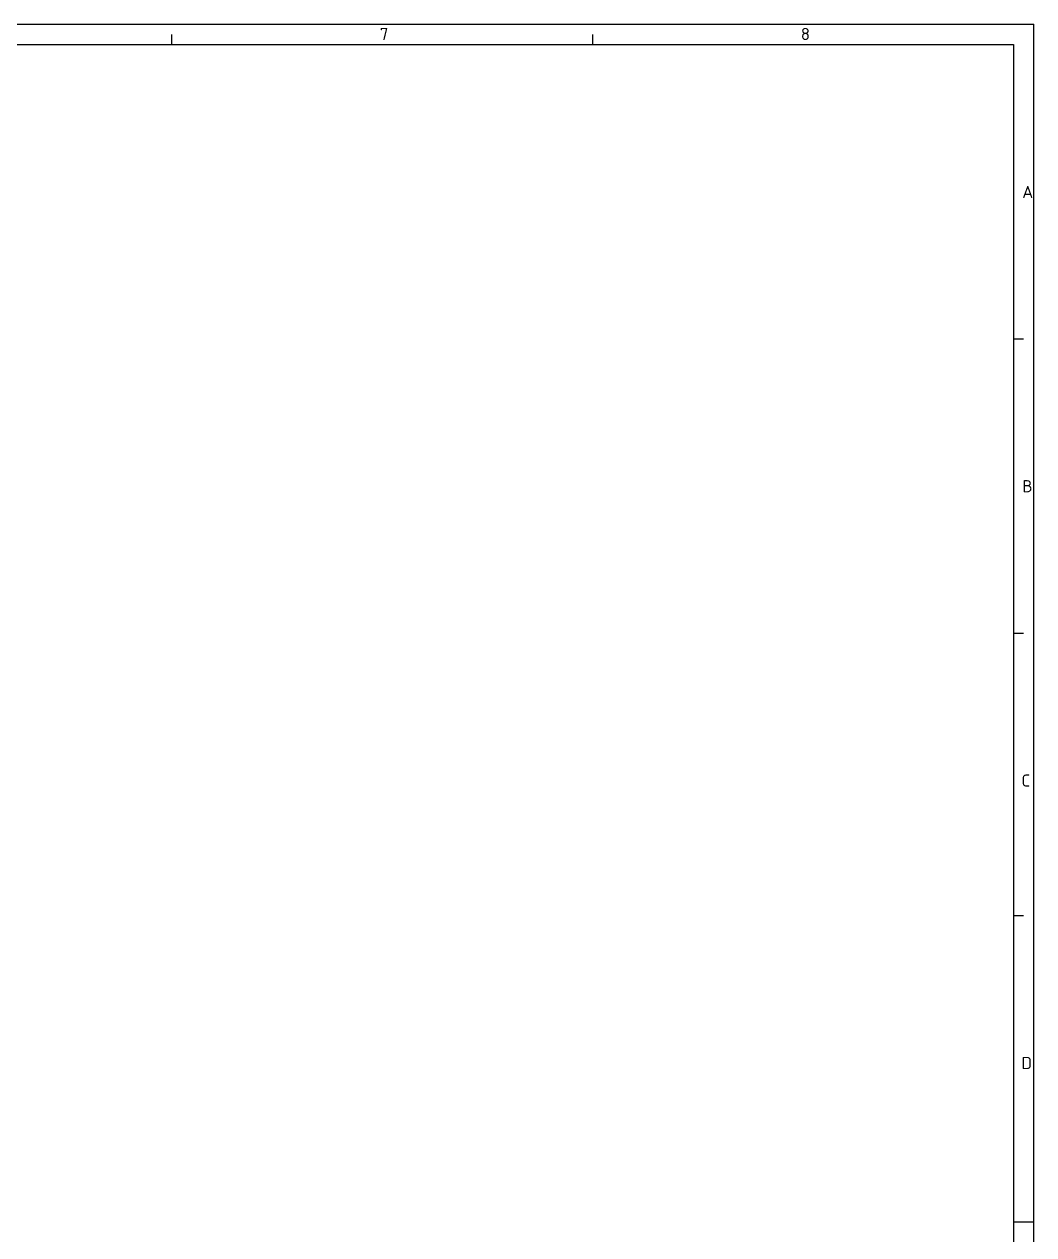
# Model space of a CAD drawing. Header units: millimetres. Extents: x -173 to 841, y -8 to 594.
# Drawn here: x 591.9 to 841, y 295.2 to 594 of the extents above; entities that cross this region are included whole.
import ezdxf
from ezdxf.entities.mleader import LeaderData, LeaderLine
from ezdxf.math import Vec2, Vec3

# ---------------------------------------------------------------- set-up
doc = ezdxf.new("R2010")
doc.units = ezdxf.units.MM
doc.layers.add('Default', color=7, linetype='Continuous')

msp = doc.modelspace()

# ---------------------------------------------------------------- linework, layer by layer
at = {"layer": 'Default', "color": 7, "linetype": 'Continuous'}
for p, q in [((0, 594), (841, 594)), ((841, 0), (841, 594)), ((5, 589), (836, 589)), ((628.25, 591.5), (628.25, 589)), ((732.125, 591.5), (732.125, 589)), ((836, 589), (836, 5)), ((836, 516.36170248), (838.5, 516.36170248)), ((836, 443.72340497), (838.5, 443.72340497)), ((836, 415), (836, 5)), ((836, 374.0132764), (838.5, 374.0132764)), ((836, 298.44680994), (841, 298.44680994))]:
    msp.add_line(p, q, dxfattribs=at)

# ---------------------------------------------------------------- leaders
ml = msp.add_multileader_mtext('Standard', dxfattribs=at)
ml.set_content('{\\pxsm0.9;\\fISOCPEUR|b0||i0||c0|p34;\\W1.;7\\P}', color=256)
ml.set_leader_properties()
ml.build(insert=Vec2(0, 0))
ml.multileader.update_dxf_attribs({"dogleg_length": 0, "arrow_head_size": 3})
ctx = ml.context
ctx.base_point, ctx.char_height, ctx.arrow_head_size, ctx.landing_gap_size = Vec3(677.64168341, 591.58395423), 3, 3, 1.05
ctx.mtext.insert = Vec3(679.64168341, 593.08395423)
ml = msp.add_multileader_mtext('Standard', dxfattribs=at)
ml.set_content('{\\pxsm0.9;\\fISOCPEUR|b0||i0||c0|p34;\\W1.;8\\P}', color=256)
ml.set_leader_properties()
ml.build(insert=Vec2(0, 0))
ml.multileader.update_dxf_attribs({"dogleg_length": 0, "arrow_head_size": 3})
ctx = ml.context
ctx.base_point, ctx.char_height, ctx.arrow_head_size, ctx.landing_gap_size = Vec3(781.51668341, 591.58395423), 3, 3, 1.05
ctx.mtext.insert = Vec3(783.51668341, 593.08395423)
ml = msp.add_multileader_mtext('Standard', dxfattribs=at)
ml.set_content('{\\pxsm0.9;\\fISOCPEUR|b0||i0||c0|p34;\\W1.;A\\P}', color=256)
ml.set_leader_properties()
ml.build(insert=Vec2(0, 0))
ml.multileader.update_dxf_attribs({"dogleg_length": 0, "arrow_head_size": 3})
ctx = ml.context
ctx.base_point, ctx.char_height, ctx.arrow_head_size, ctx.landing_gap_size = Vec3(836.15663369, 552.61120278), 3, 3, 1.05
ctx.mtext.insert = Vec3(838.15663369, 554.11120278)
ml = msp.add_multileader_mtext('Standard', dxfattribs=at)
ml.set_content('{\\pxsm0.9;\\fISOCPEUR|b0||i0||c0|p34;\\W1.;B\\P}', color=256)
ml.set_leader_properties()
ml.build(insert=Vec2(0, 0))
ml.multileader.update_dxf_attribs({"dogleg_length": 0, "arrow_head_size": 3})
ctx = ml.context
ctx.base_point, ctx.char_height, ctx.arrow_head_size, ctx.landing_gap_size = Vec3(836.15663369, 479.97290527), 3, 3, 1.05
ctx.mtext.insert = Vec3(838.15663369, 481.47290527)
ml = msp.add_multileader_mtext('Standard', dxfattribs=at)
ml.set_content('{\\pxsm0.9;\\fISOCPEUR|b0||i0||c0|p34;\\W1.;C\\P}', color=256)
ml.set_leader_properties()
ml.build(insert=Vec2(0, 0))
ml.multileader.update_dxf_attribs({"dogleg_length": 0, "arrow_head_size": 3})
ctx = ml.context
ctx.base_point, ctx.char_height, ctx.arrow_head_size, ctx.landing_gap_size = Vec3(835.96098151, 407.33460775), 3, 3, 1.05
ctx.mtext.insert = Vec3(837.96098151, 408.83460775)
ml = msp.add_multileader_mtext('Standard', dxfattribs=at)
ml.set_content('{\\pxsm0.9;\\fISOCPEUR|b0||i0||c0|p34;\\W1.;D\\P}', color=256)
ml.set_leader_properties()
ml.build(insert=Vec2(0, 0))
ml.multileader.update_dxf_attribs({"dogleg_length": 0, "arrow_head_size": 3})
ctx = ml.context
ctx.base_point, ctx.char_height, ctx.arrow_head_size, ctx.landing_gap_size = Vec3(835.96098151, 337.62447918), 3, 3, 1.05
ctx.mtext.insert = Vec3(837.96098151, 339.12447918)

doc.saveas('drawing.dxf')
